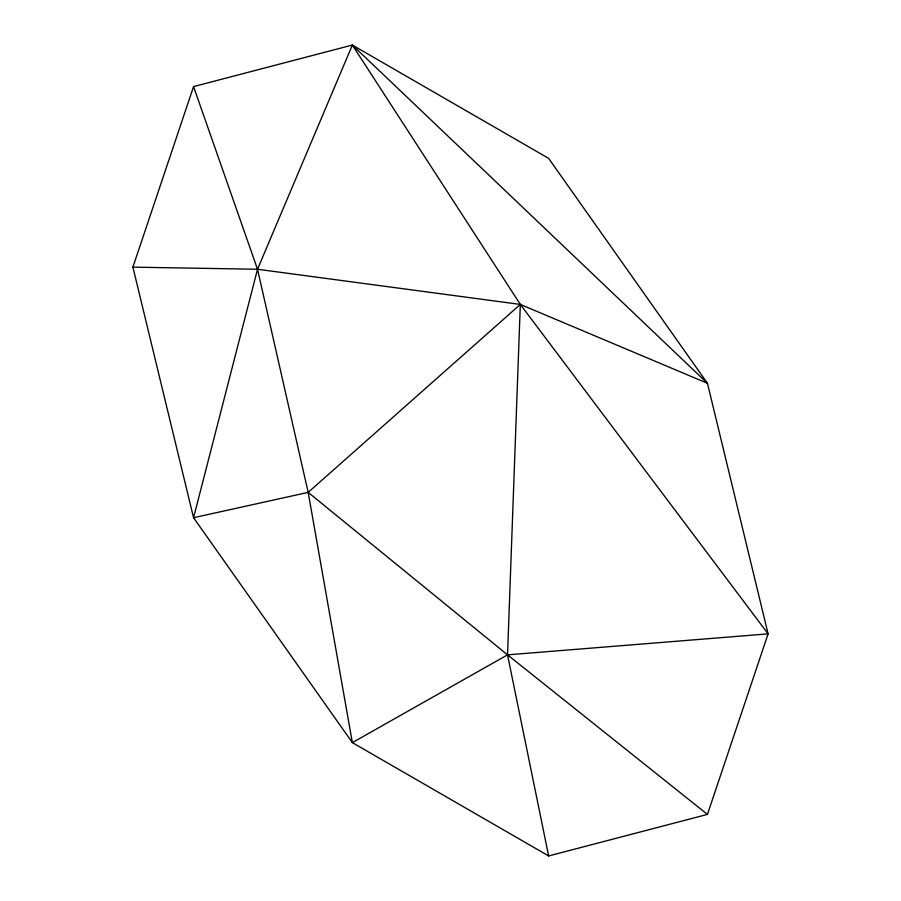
<?xml version="1.0" encoding="UTF-8"?>
<svg xmlns="http://www.w3.org/2000/svg" width="901" height="901" viewBox="0 0 901 901"><rect width="100%" height="100%" fill="white"/><g stroke="black" fill="none" stroke-linecap="round" stroke-linejoin="round"><path stroke-width="1.35" d="M132.898 267.135L193.557 86.597L352.359 45.05L548.641 158.373L707.443 383.285L768.102 633.865L707.443 814.403L548.641 855.95L352.359 742.627L193.557 517.715L132.898 267.135L257.517 269.264L520.327 304.425L707.443 383.285L352.359 45.05L257.517 269.264L193.557 517.715L308.176 492.374L520.327 304.425L352.359 45.05M707.443 814.403L507.533 654.858L308.176 492.374L257.517 269.264L193.557 86.597M548.641 855.95L507.533 654.858L520.327 304.425L768.102 633.865L507.533 654.858L352.359 742.627L308.176 492.374"/></g></svg>
